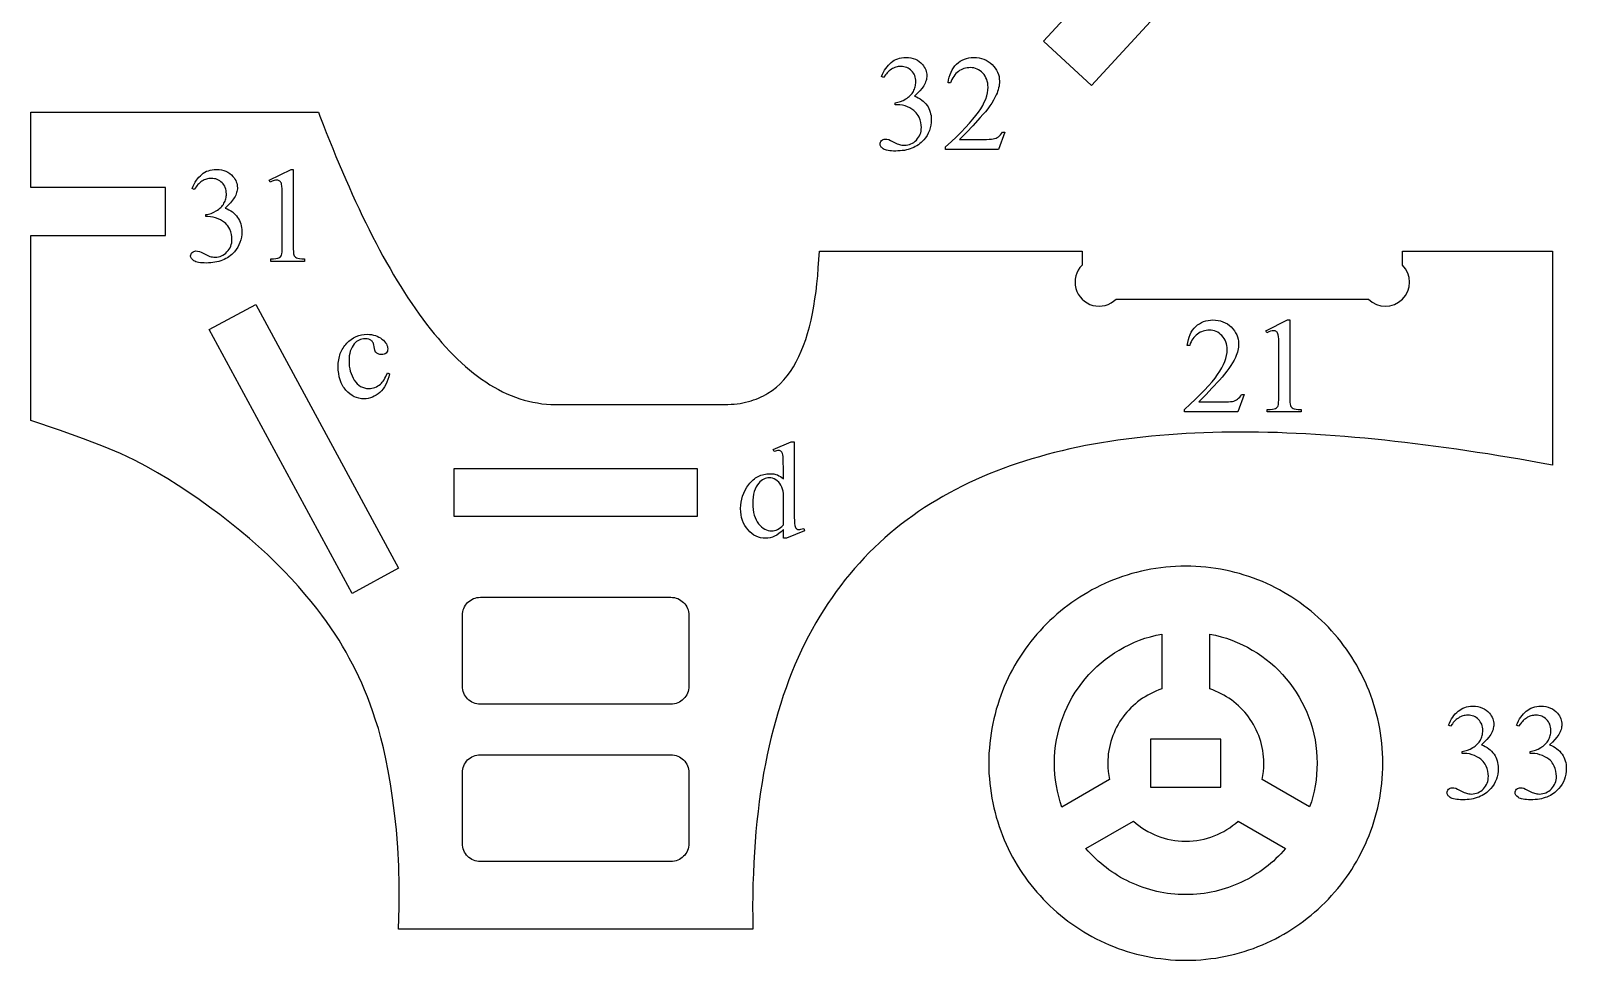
# Model space of a CAD drawing. Extents: x 9 to 960, y -397 to 558.
# Drawn here: x 649.2 to 802.6, y 150.6 to 243.5 of the extents above; entities that cross this region are included whole.
import ezdxf

# ---------------------------------------------------------------- set-up
doc = ezdxf.new("R2010")
doc.units = 0
doc.header["$MEASUREMENT"] = 0
for name, color, linetype in [('EXT', 1, 'CONTINUOUS'), ('INT', 5, 'CONTINUOUS'), ('TEXT', 18, 'CONTINUOUS')]:
    doc.layers.add(name, color=color, linetype=linetype)

msp = doc.modelspace()

# ---------------------------------------------------------------- linework, layer by layer
at = {"layer": 'EXT'}
for points in [[(755.15, 238), (750.37, 242.41), (761.49, 254.48), (757.96, 257.73), (746.84, 245.66), (742.49, 249.67), (747.34, 258.55), (747.34, 274.27), (744.28, 274.27), (744.28, 279.2), (748.25, 279.2), (748.25, 285.38), (753.63, 285.38), (753.63, 279.21), (759.32, 279.21), (759.32, 264.9), (776.72, 264.9), (776.72, 261.4)], [(764.58, 150.64), (765.08, 150.64), (765.59, 150.66), (766.09, 150.69), (766.59, 150.74), (767.08, 150.8), (767.57, 150.86), (768.06, 150.95), (768.54, 151.04), (769.02, 151.14), (769.49, 151.26), (769.96, 151.38), (770.42, 151.52), (770.88, 151.67), (771.34, 151.83), (771.79, 152), (772.23, 152.19), (772.67, 152.38), (773.1, 152.58), (773.53, 152.79), (773.95, 153.01), (774.37, 153.25), (774.78, 153.49), (775.18, 153.74), (775.57, 154), (775.96, 154.27), (776.35, 154.55), (776.72, 154.84), (777.09, 155.13), (777.45, 155.44), (777.8, 155.75), (778.15, 156.08), (778.49, 156.41), (778.82, 156.74), (779.14, 157.09), (779.45, 157.44), (779.76, 157.8), (780.05, 158.17), (780.34, 158.55), (780.62, 158.93), (780.89, 159.32), (781.15, 159.71), (781.4, 160.12), (781.65, 160.53), (781.88, 160.94), (782.1, 161.36), (782.31, 161.79), (782.52, 162.22), (782.71, 162.66), (782.89, 163.1), (783.06, 163.55), (783.22, 164.01), (783.37, 164.47), (783.51, 164.93), (783.63, 165.4), (783.75, 165.87), (783.85, 166.35), (783.95, 166.83), (784.03, 167.32), (784.1, 167.81), (784.15, 168.3), (784.2, 168.8), (784.23, 169.3), (784.25, 169.81), (784.26, 170.31), (784.25, 170.82), (784.23, 171.33), (784.2, 171.83), (784.15, 172.32), (784.1, 172.82), (784.03, 173.31), (783.95, 173.79), (783.85, 174.28), (783.75, 174.75), (783.63, 175.23), (783.51, 175.7), (783.37, 176.16), (783.22, 176.62), (783.06, 177.08), (782.89, 177.53), (782.71, 177.97), (782.52, 178.41), (782.31, 178.84), (782.1, 179.27), (781.88, 179.69), (781.65, 180.1), (781.4, 180.51), (781.15, 180.92), (780.89, 181.31), (780.62, 181.7), (780.34, 182.08), (780.05, 182.46), (779.76, 182.83), (779.45, 183.19), (779.14, 183.54), (778.82, 183.89), (778.49, 184.22), (778.15, 184.56), (777.8, 184.88), (777.45, 185.19), (777.09, 185.5), (776.72, 185.79), (776.35, 186.08), (775.96, 186.36), (775.57, 186.63), (775.18, 186.89), (774.78, 187.14), (774.37, 187.38), (773.95, 187.62), (773.53, 187.84), (773.1, 188.05), (772.67, 188.25), (772.23, 188.45), (771.79, 188.63), (771.34, 188.8), (770.88, 188.96), (770.42, 189.11), (769.96, 189.25), (769.49, 189.37), (769.02, 189.49), (768.54, 189.59), (768.06, 189.69), (767.57, 189.77), (767.08, 189.84), (766.59, 189.89), (766.09, 189.94), (765.59, 189.97), (765.08, 189.99), (764.58, 189.99), (764.07, 189.99), (763.56, 189.97), (763.06, 189.94), (762.57, 189.89), (762.07, 189.84), (761.58, 189.77), (761.1, 189.69), (760.61, 189.59), (760.14, 189.49), (759.66, 189.37), (759.19, 189.25), (758.73, 189.11), (758.27, 188.96), (757.82, 188.8), (757.37, 188.63), (756.92, 188.45), (756.48, 188.25), (756.05, 188.05), (755.62, 187.84), (755.2, 187.62), (754.79, 187.38), (754.38, 187.14), (753.98, 186.89), (753.58, 186.63), (753.19, 186.36), (752.81, 186.08), (752.43, 185.79), (752.07, 185.5), (751.7, 185.19), (751.35, 184.88), (751.01, 184.56), (750.67, 184.22), (750.34, 183.89), (750.02, 183.54), (749.7, 183.19), (749.4, 182.83), (749.1, 182.46), (748.81, 182.08), (748.53, 181.7), (748.26, 181.31), (748, 180.92), (747.75, 180.51), (747.51, 180.1), (747.28, 179.69), (747.05, 179.27), (746.84, 178.84), (746.64, 178.41), (746.45, 177.97), (746.27, 177.53), (746.09, 177.08), (745.93, 176.62), (745.79, 176.16), (745.65, 175.7), (745.52, 175.23), (745.4, 174.75), (745.3, 174.28), (745.21, 173.79), (745.13, 173.31), (745.06, 172.82), (745, 172.32), (744.96, 171.83), (744.92, 171.33), (744.91, 170.82), (744.9, 170.31), (744.91, 169.81), (744.92, 169.3), (744.96, 168.8), (745, 168.3), (745.06, 167.81), (745.13, 167.32), (745.21, 166.83), (745.3, 166.35), (745.4, 165.87), (745.52, 165.4), (745.65, 164.93), (745.79, 164.47), (745.93, 164.01), (746.09, 163.55), (746.27, 163.1), (746.45, 162.66), (746.64, 162.22), (746.84, 161.79), (747.05, 161.36), (747.28, 160.94), (747.51, 160.53), (747.75, 160.12), (748, 159.71), (748.26, 159.32), (748.53, 158.93), (748.81, 158.55), (749.1, 158.17), (749.4, 157.8), (749.7, 157.44), (750.02, 157.09), (750.34, 156.74), (750.67, 156.41), (751.01, 156.08), (751.35, 155.75), (751.7, 155.44), (752.07, 155.13), (752.43, 154.84), (752.81, 154.55), (753.19, 154.27), (753.58, 154), (753.98, 153.74), (754.38, 153.49), (754.79, 153.25), (755.2, 153.01), (755.62, 152.79), (756.05, 152.58), (756.48, 152.38), (756.92, 152.19), (757.37, 152), (757.82, 151.83), (758.27, 151.67), (758.73, 151.52), (759.19, 151.38), (759.66, 151.26), (760.14, 151.14), (760.61, 151.04), (761.1, 150.95), (761.58, 150.86), (762.07, 150.8), (762.57, 150.74), (763.06, 150.69), (763.56, 150.66), (764.07, 150.64)]]:
    msp.add_lwpolyline(points, close=True, dxfattribs=at)
msp.add_lwpolyline([(649.19, 204.53), (649.19, 223.01), (662.67, 223.01), (662.67, 227.81), (649.19, 227.81), (649.19, 235.32), (677.94, 235.32), (678.09, 234.92), (678.41, 234.1), (678.72, 233.29), (679.04, 232.49), (679.36, 231.7), (679.68, 230.92), (680.01, 230.14), (680.33, 229.38), (680.66, 228.62), (680.99, 227.87), (681.32, 227.14), (681.65, 226.41), (681.99, 225.69), (682.32, 224.98), (682.66, 224.29), (683, 223.6), (683.34, 222.92), (683.69, 222.26), (684.03, 221.6), (684.38, 220.96), (684.73, 220.33), (685.09, 219.71), (685.44, 219.1), (685.8, 218.5), (686.16, 217.92), (686.52, 217.34), (686.88, 216.78), (687.25, 216.23), (687.62, 215.7), (687.99, 215.17), (688.36, 214.66), (688.74, 214.16), (689.11, 213.68), (689.49, 213.21), (689.88, 212.75), (690.26, 212.31), (690.65, 211.88), (691.04, 211.46), (691.43, 211.06), (691.82, 210.68), (692.22, 210.3), (692.62, 209.95), (693.02, 209.6), (693.42, 209.28), (693.83, 208.96), (694.24, 208.67), (694.65, 208.39), (695.07, 208.12), (695.49, 207.87), (695.91, 207.64), (696.33, 207.42), (696.75, 207.22), (697.18, 207.04), (697.61, 206.87), (698.05, 206.72), (698.48, 206.58), (698.92, 206.47), (699.36, 206.37), (699.81, 206.29), (700.26, 206.22), (700.71, 206.18), (701.16, 206.15), (701.62, 206.14), (718.52, 206.14), (718.84, 206.15), (719.15, 206.16), (719.46, 206.18), (719.75, 206.21), (720.05, 206.25), (720.33, 206.3), (720.61, 206.36), (720.88, 206.43), (721.15, 206.5), (721.41, 206.59), (721.66, 206.68), (721.91, 206.78), (722.15, 206.89), (722.39, 207), (722.62, 207.13), (722.84, 207.26), (723.27, 207.55), (723.68, 207.87), (724.06, 208.22), (724.42, 208.6), (724.76, 209), (725.08, 209.44), (725.39, 209.91), (725.67, 210.4), (725.93, 210.92), (726.17, 211.46), (726.4, 212.03), (726.61, 212.62), (726.8, 213.24), (726.98, 213.89), (727.14, 214.55), (727.28, 215.24), (727.41, 215.95), (727.53, 216.68), (727.64, 217.43), (727.73, 218.2), (727.81, 218.99), (727.87, 219.79), (727.93, 220.62), (727.98, 221.46), (754.22, 221.46), (754.22, 220.05, 1), (757.61, 216.66), (782.82, 216.66, 1), (786.22, 220.05), (786.22, 221.46), (801.22, 221.46), (801.22, 200.09), (800.09, 200.29), (799.01, 200.48), (797.94, 200.67), (796.88, 200.85), (795.81, 201.03), (794.76, 201.2), (793.7, 201.36), (792.66, 201.52), (791.61, 201.67), (790.58, 201.82), (789.54, 201.96), (788.51, 202.09), (787.49, 202.22), (786.47, 202.34), (785.46, 202.46), (784.45, 202.57), (783.45, 202.67), (782.45, 202.77), (781.46, 202.86), (780.47, 202.94), (779.49, 203.02), (778.52, 203.09), (777.55, 203.15), (776.58, 203.21), (775.62, 203.25), (774.67, 203.29), (773.73, 203.33), (772.79, 203.35), (771.85, 203.37), (770.92, 203.38), (770, 203.39), (769.09, 203.38), (768.18, 203.37), (767.28, 203.35), (766.38, 203.32), (765.49, 203.28), (764.61, 203.24), (763.74, 203.19), (762.87, 203.12), (762, 203.05), (761.15, 202.98), (760.3, 202.89), (759.46, 202.79), (758.63, 202.69), (757.8, 202.57), (756.98, 202.45), (756.17, 202.32), (755.37, 202.18), (754.57, 202.03), (753.78, 201.87), (753, 201.7), (752.23, 201.52), (751.46, 201.34), (750.7, 201.14), (749.95, 200.93), (749.21, 200.71), (748.48, 200.49), (747.75, 200.25), (747.03, 200), (746.32, 199.75), (745.62, 199.48), (744.93, 199.2), (744.25, 198.91), (743.57, 198.62), (742.9, 198.31), (742.25, 197.99), (741.6, 197.66), (740.96, 197.31), (740.32, 196.96), (739.7, 196.6), (739.09, 196.22), (738.48, 195.84), (737.89, 195.44), (737.3, 195.03), (736.73, 194.61), (736.16, 194.18), (735.6, 193.74), (735.05, 193.28), (734.51, 192.82), (733.98, 192.34), (733.47, 191.85), (732.96, 191.35), (732.46, 190.83), (731.97, 190.3), (731.49, 189.76), (731.02, 189.21), (730.56, 188.65), (730.11, 188.07), (729.67, 187.48), (729.24, 186.88), (728.82, 186.27), (728.42, 185.64), (728.02, 185), (727.63, 184.35), (727.26, 183.68), (726.89, 183), (726.54, 182.31), (726.2, 181.6), (725.86, 180.88), (725.54, 180.14), (725.23, 179.4), (724.94, 178.64), (724.65, 177.86), (724.37, 177.07), (724.11, 176.27), (723.85, 175.45), (723.61, 174.62), (723.38, 173.77), (723.17, 172.91), (722.96, 172.04), (722.76, 171.15), (722.58, 170.25), (722.41, 169.33), (722.25, 168.4), (722.11, 167.45), (721.97, 166.49), (721.85, 165.51), (721.74, 164.51), (721.64, 163.51), (721.56, 162.48), (721.49, 161.44), (721.43, 160.39), (721.38, 159.32), (721.34, 158.23), (721.32, 157.13), (721.31, 156.02), (721.32, 154.88), (721.33, 153.73), (685.92, 153.73), (686, 155.94), (686.01, 158.04), (685.96, 160.03), (685.86, 161.9), (685.72, 163.67), (685.55, 165.32), (685.35, 166.85), (685.13, 168.27), (684.91, 169.56), (684.67, 170.75), (684.43, 171.84), (684.18, 172.84), (683.92, 173.77), (683.65, 174.63), (683.38, 175.44), (683.11, 176.2), (682.83, 176.93), (682.55, 177.63), (682.26, 178.3), (681.96, 178.95), (681.66, 179.59), (681.35, 180.21), (681.02, 180.81), (680.69, 181.42), (680.35, 182.02), (679.99, 182.62), (679.6, 183.22), (679.19, 183.84), (678.75, 184.46), (678.28, 185.11), (677.76, 185.78), (677.2, 186.48), (676.59, 187.21), (675.93, 187.96), (675.23, 188.74), (674.47, 189.53), (673.68, 190.33), (672.84, 191.15), (671.96, 191.96), (671.04, 192.77), (670.09, 193.57), (669.1, 194.36), (668.1, 195.14), (667.07, 195.9), (666.03, 196.64), (664.98, 197.35), (663.94, 198.04), (662.9, 198.7), (661.86, 199.33), (660.77, 199.95), (659.56, 200.58), (658.15, 201.24), (656.47, 201.94), (654.47, 202.71), (652.07, 203.56)], format="xyb", close=True, dxfattribs=at)
at = {"layer": 'INT'}
for points in [[(685.94, 189.78), (681.29, 187.26), (667.02, 213.62), (671.68, 216.13)], [(691.48, 194.94), (691.48, 199.74), (715.78, 199.74), (715.78, 194.94)], [(713.13, 176.21), (694.12, 176.21), (693.94, 176.22), (693.76, 176.25), (693.59, 176.29), (693.42, 176.35), (693.26, 176.43), (693.11, 176.52), (692.97, 176.62), (692.84, 176.74), (692.73, 176.87), (692.62, 177.01), (692.53, 177.16), (692.45, 177.32), (692.39, 177.49), (692.35, 177.66), (692.32, 177.84), (692.31, 178.02), (692.31, 185.08), (692.32, 185.26), (692.35, 185.44), (692.39, 185.62), (692.45, 185.78), (692.53, 185.94), (692.62, 186.09), (692.73, 186.23), (692.84, 186.36), (692.97, 186.48), (693.11, 186.58), (693.26, 186.67), (693.42, 186.75), (693.59, 186.81), (693.76, 186.86), (693.94, 186.88), (694.12, 186.89), (713.13, 186.89), (713.32, 186.88), (713.5, 186.86), (713.67, 186.81), (713.84, 186.75), (714, 186.67), (714.14, 186.58), (714.28, 186.48), (714.41, 186.36), (714.53, 186.23), (714.64, 186.09), (714.73, 185.94), (714.8, 185.78), (714.86, 185.62), (714.91, 185.44), (714.94, 185.26), (714.95, 185.08), (714.95, 178.02), (714.94, 177.84), (714.91, 177.66), (714.86, 177.49), (714.8, 177.32), (714.73, 177.16), (714.64, 177.01), (714.53, 176.87), (714.41, 176.74), (714.28, 176.62), (714.14, 176.52), (714, 176.43), (713.84, 176.35), (713.67, 176.29), (713.5, 176.25), (713.32, 176.22)], [(762.18, 183.21), (762.18, 177.73), (761.89, 177.63), (761.6, 177.51), (761.32, 177.39), (761.05, 177.26), (760.78, 177.12), (760.52, 176.96), (760.26, 176.8), (760.02, 176.63), (759.77, 176.45), (759.54, 176.25), (759.31, 176.06), (759.1, 175.85), (758.89, 175.63), (758.69, 175.41), (758.49, 175.18), (758.31, 174.94), (758.13, 174.69), (757.97, 174.44), (757.81, 174.18), (757.67, 173.91), (757.53, 173.64), (757.41, 173.36), (757.29, 173.08), (757.19, 172.79), (757.1, 172.5), (757.01, 172.2), (756.95, 171.89), (756.89, 171.59), (756.84, 171.27), (756.81, 170.96), (756.79, 170.64), (756.78, 170.31), (756.8, 169.9), (756.83, 169.49), (756.88, 169.08), (756.96, 168.69), (752.21, 165.94), (752.04, 166.46), (751.89, 166.99), (751.76, 167.52), (751.65, 168.07), (751.57, 168.62), (751.51, 169.18), (751.47, 169.74), (751.46, 170.31), (751.47, 170.91), (751.51, 171.5), (751.58, 172.09), (751.67, 172.66), (751.79, 173.23), (751.93, 173.79), (752.09, 174.34), (752.28, 174.88), (752.49, 175.41), (752.72, 175.92), (752.97, 176.43), (753.24, 176.92), (753.54, 177.4), (753.85, 177.86), (754.18, 178.31), (754.53, 178.75), (754.9, 179.17), (755.29, 179.57), (755.69, 179.96), (756.11, 180.33), (756.54, 180.68), (756.99, 181.01), (757.45, 181.33), (757.93, 181.62), (758.42, 181.9), (758.93, 182.15), (759.44, 182.39), (759.97, 182.6), (760.5, 182.79), (761.05, 182.95), (761.61, 183.09)], [(776.95, 165.95), (772.2, 168.69), (772.27, 169.08), (772.33, 169.49), (772.36, 169.9), (772.37, 170.31), (772.36, 170.64), (772.34, 170.96), (772.31, 171.27), (772.27, 171.59), (772.21, 171.89), (772.14, 172.2), (772.06, 172.5), (771.97, 172.79), (771.86, 173.08), (771.75, 173.36), (771.62, 173.64), (771.49, 173.91), (771.34, 174.18), (771.19, 174.44), (771.02, 174.69), (770.84, 174.94), (770.66, 175.18), (770.47, 175.41), (770.27, 175.63), (770.06, 175.85), (769.84, 176.06), (769.61, 176.26), (769.38, 176.45), (769.14, 176.63), (768.89, 176.8), (768.63, 176.96), (768.37, 177.12), (768.1, 177.26), (767.83, 177.39), (767.55, 177.51), (767.27, 177.63), (766.98, 177.73), (766.98, 183.21), (767.54, 183.09), (768.1, 182.95), (768.65, 182.79), (769.19, 182.6), (769.71, 182.38), (770.23, 182.15), (770.73, 181.9), (771.22, 181.62), (771.7, 181.33), (772.16, 181.01), (772.61, 180.68), (773.05, 180.33), (773.46, 179.96), (773.87, 179.57), (774.25, 179.17), (774.62, 178.75), (774.97, 178.31), (775.3, 177.86), (775.62, 177.4), (775.91, 176.92), (776.18, 176.43), (776.44, 175.92), (776.67, 175.41), (776.88, 174.88), (777.07, 174.34), (777.23, 173.79), (777.37, 173.23), (777.49, 172.66), (777.58, 172.09), (777.64, 171.5), (777.68, 170.91), (777.7, 170.31), (777.68, 169.74), (777.65, 169.18), (777.59, 168.62), (777.5, 168.07), (777.4, 167.52), (777.27, 166.99), (777.12, 166.46)], [(761.07, 167.92), (768.08, 167.92), (768.08, 172.72), (761.07, 172.72)], [(713.13, 160.49), (694.12, 160.49), (693.94, 160.5), (693.76, 160.52), (693.59, 160.57), (693.42, 160.63), (693.26, 160.71), (693.11, 160.8), (692.97, 160.9), (692.84, 161.02), (692.73, 161.15), (692.62, 161.29), (692.53, 161.44), (692.45, 161.6), (692.39, 161.76), (692.35, 161.94), (692.32, 162.12), (692.31, 162.3), (692.31, 169.36), (692.32, 169.54), (692.35, 169.72), (692.39, 169.89), (692.45, 170.06), (692.53, 170.22), (692.62, 170.37), (692.73, 170.51), (692.84, 170.64), (692.97, 170.76), (693.11, 170.86), (693.26, 170.95), (693.42, 171.03), (693.59, 171.09), (693.76, 171.13), (693.94, 171.16), (694.12, 171.17), (713.13, 171.17), (713.32, 171.16), (713.5, 171.13), (713.67, 171.09), (713.84, 171.03), (714, 170.95), (714.14, 170.86), (714.28, 170.76), (714.41, 170.64), (714.53, 170.51), (714.64, 170.37), (714.73, 170.22), (714.8, 170.06), (714.86, 169.89), (714.91, 169.72), (714.94, 169.54), (714.95, 169.36), (714.95, 162.3), (714.94, 162.12), (714.91, 161.94), (714.86, 161.76), (714.8, 161.6), (714.73, 161.44), (714.64, 161.29), (714.53, 161.15), (714.41, 161.02), (714.28, 160.9), (714.14, 160.8), (714, 160.71), (713.84, 160.63), (713.67, 160.57), (713.5, 160.52), (713.32, 160.5)], [(764.58, 162.52), (764.95, 162.53), (765.32, 162.56), (765.69, 162.6), (766.04, 162.66), (766.4, 162.74), (766.75, 162.83), (767.09, 162.94), (767.42, 163.06), (767.75, 163.2), (768.07, 163.35), (768.38, 163.51), (768.68, 163.69), (768.97, 163.88), (769.26, 164.09), (769.53, 164.3), (769.8, 164.53), (774.54, 161.79), (774.31, 161.53), (774.08, 161.28), (773.84, 161.03), (773.59, 160.79), (773.33, 160.55), (773.07, 160.32), (772.8, 160.1), (772.53, 159.89), (772.25, 159.68), (771.97, 159.48), (771.68, 159.29), (771.38, 159.1), (771.08, 158.92), (770.78, 158.75), (770.47, 158.59), (770.15, 158.44), (769.83, 158.29), (769.51, 158.16), (769.18, 158.03), (768.85, 157.91), (768.51, 157.8), (768.17, 157.7), (767.83, 157.6), (767.48, 157.52), (767.13, 157.44), (766.77, 157.38), (766.41, 157.32), (766.05, 157.28), (765.69, 157.24), (765.32, 157.22), (764.95, 157.2), (764.58, 157.2), (764.2, 157.2), (763.83, 157.22), (763.47, 157.24), (763.1, 157.28), (762.74, 157.32), (762.38, 157.38), (762.03, 157.44), (761.68, 157.52), (761.33, 157.6), (760.98, 157.7), (760.64, 157.8), (760.31, 157.91), (759.97, 158.03), (759.64, 158.16), (759.32, 158.29), (759, 158.44), (758.69, 158.59), (758.38, 158.75), (758.07, 158.92), (757.77, 159.1), (757.48, 159.29), (757.19, 159.48), (756.9, 159.68), (756.62, 159.89), (756.35, 160.1), (756.08, 160.32), (755.82, 160.55), (755.57, 160.79), (755.32, 161.03), (755.08, 161.27), (754.84, 161.53), (754.61, 161.79), (759.36, 164.53), (759.62, 164.3), (759.9, 164.09), (760.18, 163.88), (760.47, 163.69), (760.78, 163.51), (761.09, 163.35), (761.41, 163.2), (761.73, 163.06), (762.07, 162.94), (762.41, 162.83), (762.76, 162.74), (763.11, 162.66), (763.47, 162.6), (763.83, 162.56), (764.2, 162.53)]]:
    msp.add_lwpolyline(points, close=True, dxfattribs=at)
at = {"layer": 'TEXT'}
for points in [[(734.18, 238.9), (734.27, 239.12), (734.38, 239.33), (734.49, 239.52), (734.61, 239.7), (734.74, 239.87), (734.87, 240.03), (735, 240.17), (735.15, 240.3), (735.3, 240.42), (735.46, 240.52), (735.63, 240.6), (735.81, 240.67), (735.99, 240.73), (736.19, 240.77), (736.4, 240.79), (736.61, 240.8), (736.87, 240.78), (737.12, 240.75), (737.35, 240.7), (737.57, 240.62), (737.77, 240.52), (737.95, 240.4), (738.12, 240.26), (738.27, 240.09), (738.37, 239.96), (738.46, 239.83), (738.54, 239.69), (738.6, 239.55), (738.65, 239.41), (738.68, 239.26), (738.7, 239.12), (738.71, 238.97), (738.7, 238.85), (738.69, 238.72), (738.67, 238.6), (738.63, 238.48), (738.59, 238.35), (738.54, 238.22), (738.47, 238.1), (738.4, 237.97), (738.32, 237.84), (738.23, 237.72), (738.01, 237.46), (737.76, 237.2), (737.47, 236.94), (737.68, 236.85), (737.86, 236.76), (738.04, 236.66), (738.2, 236.54), (738.35, 236.42), (738.49, 236.3), (738.62, 236.16), (738.73, 236.01), (738.83, 235.86), (738.91, 235.7), (738.99, 235.53), (739.05, 235.35), (739.09, 235.17), (739.13, 234.99), (739.15, 234.79), (739.15, 234.59), (739.14, 234.3), (739.11, 234.03), (739.05, 233.76), (738.97, 233.5), (738.86, 233.25), (738.74, 233.01), (738.58, 232.78), (738.41, 232.57), (738.29, 232.43), (738.15, 232.3), (738.02, 232.19), (737.87, 232.08), (737.72, 231.98), (737.56, 231.89), (737.4, 231.8), (737.22, 231.73), (737.04, 231.66), (736.86, 231.61), (736.67, 231.56), (736.47, 231.52), (736.26, 231.49), (736.05, 231.47), (735.83, 231.46), (735.6, 231.45), (735.38, 231.45), (735.18, 231.46), (735, 231.48), (734.84, 231.51), (734.69, 231.54), (734.57, 231.58), (734.46, 231.62), (734.36, 231.68), (734.22, 231.79), (734.16, 231.85), (734.12, 231.91), (734.08, 231.97), (734.06, 232.03), (734.04, 232.1), (734.04, 232.16), (734.05, 232.25), (734.08, 232.34), (734.12, 232.42), (734.19, 232.5), (734.27, 232.56), (734.36, 232.61), (734.46, 232.64), (734.57, 232.65), (734.73, 232.63), (734.91, 232.59), (735.09, 232.52), (735.42, 232.35), (735.75, 232.18), (735.88, 232.13), (735.97, 232.1), (736.09, 232.07), (736.22, 232.05), (736.35, 232.03), (736.49, 232.03), (736.66, 232.04), (736.82, 232.06), (736.97, 232.1), (737.12, 232.16), (737.27, 232.23), (737.41, 232.32), (737.54, 232.43), (737.67, 232.55), (737.79, 232.69), (737.89, 232.83), (737.98, 232.97), (738.05, 233.13), (738.1, 233.28), (738.14, 233.45), (738.16, 233.62), (738.17, 233.79), (738.16, 234.05), (738.11, 234.31), (738.04, 234.57), (737.94, 234.82), (737.85, 234.99), (737.76, 235.14), (737.66, 235.27), (737.56, 235.38), (737.4, 235.51), (737.22, 235.63), (737.01, 235.75), (736.78, 235.86), (736.53, 235.96), (736.27, 236.02), (736.02, 236.06), (735.76, 236.08), (735.55, 236.08), (735.55, 236.28), (735.68, 236.3), (735.81, 236.32), (736.07, 236.4), (736.34, 236.51), (736.6, 236.65), (736.73, 236.73), (736.85, 236.82), (736.96, 236.91), (737.06, 237), (737.15, 237.09), (737.23, 237.19), (737.3, 237.3), (737.37, 237.4), (737.42, 237.52), (737.47, 237.63), (737.51, 237.75), (737.55, 237.86), (737.57, 237.99), (737.59, 238.11), (737.6, 238.24), (737.61, 238.37), (737.6, 238.53), (737.58, 238.69), (737.55, 238.84), (737.5, 238.98), (737.44, 239.12), (737.37, 239.24), (737.28, 239.36), (737.18, 239.47), (737.07, 239.57), (736.95, 239.66), (736.83, 239.73), (736.7, 239.79), (736.56, 239.83), (736.42, 239.87), (736.27, 239.89), (736.11, 239.89), (735.99, 239.89), (735.86, 239.88), (735.74, 239.85), (735.62, 239.82), (735.5, 239.79), (735.39, 239.74), (735.28, 239.68), (735.17, 239.62), (735.06, 239.54), (734.96, 239.46), (734.86, 239.37), (734.76, 239.27), (734.67, 239.17), (734.57, 239.05), (734.39, 238.79)], [(746.51, 233.34), (745.88, 231.61), (740.57, 231.61), (740.57, 231.86), (741.14, 232.38), (741.66, 232.88), (742.14, 233.35), (742.57, 233.8), (742.96, 234.22), (743.31, 234.62), (743.61, 235), (743.87, 235.35), (744.1, 235.68), (744.29, 236.01), (744.45, 236.33), (744.59, 236.64), (744.69, 236.95), (744.77, 237.25), (744.81, 237.54), (744.83, 237.82), (744.82, 238.03), (744.8, 238.23), (744.75, 238.42), (744.7, 238.6), (744.62, 238.77), (744.53, 238.94), (744.43, 239.09), (744.3, 239.23), (744.17, 239.36), (744.03, 239.47), (743.88, 239.57), (743.73, 239.64), (743.57, 239.7), (743.4, 239.75), (743.23, 239.77), (743.05, 239.78), (742.89, 239.77), (742.73, 239.76), (742.57, 239.73), (742.42, 239.68), (742.27, 239.63), (742.13, 239.56), (741.99, 239.48), (741.86, 239.39), (741.73, 239.29), (741.61, 239.18), (741.5, 239.05), (741.4, 238.91), (741.31, 238.77), (741.22, 238.61), (741.15, 238.44), (741.08, 238.25), (740.83, 238.25), (740.88, 238.55), (740.95, 238.83), (741.03, 239.09), (741.13, 239.34), (741.24, 239.57), (741.37, 239.77), (741.52, 239.97), (741.69, 240.14), (741.86, 240.29), (742.05, 240.43), (742.25, 240.54), (742.46, 240.63), (742.68, 240.7), (742.91, 240.75), (743.15, 240.79), (743.4, 240.8), (743.67, 240.78), (743.93, 240.75), (744.17, 240.7), (744.41, 240.62), (744.63, 240.52), (744.84, 240.4), (745.04, 240.26), (745.23, 240.09), (745.4, 239.91), (745.55, 239.72), (745.68, 239.53), (745.78, 239.33), (745.86, 239.11), (745.92, 238.9), (745.95, 238.67), (745.96, 238.43), (745.96, 238.26), (745.94, 238.09), (745.92, 237.92), (745.88, 237.75), (745.84, 237.58), (745.78, 237.41), (745.72, 237.24), (745.64, 237.07), (745.51, 236.8), (745.36, 236.52), (745.19, 236.24), (745, 235.96), (744.79, 235.67), (744.56, 235.38), (744.32, 235.09), (744.05, 234.79), (743.3, 233.98), (742.71, 233.34), (742.27, 232.89), (741.99, 232.61), (744.34, 232.61), (744.67, 232.62), (744.95, 232.63), (745.17, 232.64), (745.34, 232.67), (745.48, 232.7), (745.62, 232.75), (745.74, 232.81), (745.86, 232.88), (745.98, 232.97), (746.08, 233.08), (746.18, 233.2), (746.27, 233.34)], [(665.31, 227.72), (665.41, 227.94), (665.51, 228.15), (665.63, 228.34), (665.74, 228.53), (665.87, 228.69), (666, 228.85), (666.14, 228.99), (666.28, 229.12), (666.43, 229.24), (666.59, 229.34), (666.76, 229.43), (666.94, 229.49), (667.13, 229.55), (667.32, 229.59), (667.53, 229.61), (667.74, 229.62), (668.01, 229.61), (668.25, 229.57), (668.48, 229.52), (668.7, 229.44), (668.9, 229.34), (669.08, 229.22), (669.25, 229.08), (669.4, 228.91), (669.51, 228.78), (669.6, 228.65), (669.67, 228.51), (669.73, 228.37), (669.78, 228.23), (669.81, 228.09), (669.83, 227.94), (669.84, 227.79), (669.84, 227.67), (669.82, 227.55), (669.8, 227.42), (669.76, 227.3), (669.72, 227.17), (669.67, 227.05), (669.61, 226.92), (669.53, 226.79), (669.45, 226.67), (669.36, 226.54), (669.15, 226.28), (668.9, 226.02), (668.61, 225.76), (668.81, 225.68), (669, 225.58), (669.17, 225.48), (669.34, 225.37), (669.49, 225.25), (669.62, 225.12), (669.75, 224.98), (669.86, 224.83), (669.96, 224.68), (670.05, 224.52), (670.12, 224.35), (670.18, 224.18), (670.23, 223.99), (670.26, 223.81), (670.28, 223.61), (670.29, 223.41), (670.27, 223.13), (670.24, 222.85), (670.18, 222.58), (670.1, 222.32), (670, 222.07), (669.87, 221.84), (669.72, 221.61), (669.54, 221.39), (669.42, 221.25), (669.29, 221.13), (669.15, 221.01), (669, 220.9), (668.85, 220.8), (668.69, 220.71), (668.53, 220.63), (668.36, 220.55), (668.18, 220.49), (667.99, 220.43), (667.8, 220.38), (667.6, 220.34), (667.39, 220.31), (667.18, 220.29), (666.96, 220.28), (666.74, 220.27), (666.52, 220.28), (666.32, 220.29), (666.14, 220.3), (665.97, 220.33), (665.83, 220.36), (665.7, 220.4), (665.59, 220.45), (665.5, 220.5), (665.35, 220.61), (665.3, 220.67), (665.25, 220.73), (665.22, 220.79), (665.19, 220.86), (665.17, 220.92), (665.17, 220.98), (665.18, 221.08), (665.21, 221.16), (665.26, 221.25), (665.32, 221.32), (665.41, 221.39), (665.5, 221.43), (665.59, 221.46), (665.7, 221.47), (665.87, 221.45), (666.04, 221.41), (666.22, 221.34), (666.55, 221.17), (666.89, 221.01), (667.01, 220.95), (667.1, 220.92), (667.23, 220.89), (667.35, 220.87), (667.49, 220.86), (667.62, 220.85), (667.79, 220.86), (667.95, 220.88), (668.11, 220.92), (668.26, 220.98), (668.4, 221.06), (668.54, 221.15), (668.67, 221.25), (668.8, 221.37), (668.92, 221.51), (669.02, 221.65), (669.11, 221.8), (669.18, 221.95), (669.23, 222.11), (669.27, 222.27), (669.3, 222.44), (669.3, 222.62), (669.29, 222.88), (669.25, 223.13), (669.17, 223.39), (669.07, 223.64), (668.98, 223.81), (668.89, 223.97), (668.79, 224.09), (668.69, 224.2), (668.54, 224.33), (668.35, 224.46), (668.15, 224.57), (667.91, 224.68), (667.66, 224.78), (667.41, 224.85), (667.15, 224.89), (666.89, 224.9), (666.68, 224.9), (666.68, 225.1), (666.81, 225.12), (666.94, 225.15), (667.21, 225.23), (667.47, 225.34), (667.73, 225.48), (667.86, 225.56), (667.98, 225.64), (668.09, 225.73), (668.19, 225.82), (668.28, 225.92), (668.36, 226.02), (668.44, 226.12), (668.5, 226.23), (668.56, 226.34), (668.61, 226.45), (668.65, 226.57), (668.68, 226.69), (668.71, 226.81), (668.72, 226.93), (668.74, 227.06), (668.74, 227.19), (668.73, 227.36), (668.71, 227.51), (668.68, 227.66), (668.63, 227.81), (668.57, 227.94), (668.5, 228.07), (668.41, 228.18), (668.31, 228.29), (668.2, 228.39), (668.08, 228.48), (667.96, 228.55), (667.83, 228.61), (667.69, 228.66), (667.55, 228.69), (667.4, 228.71), (667.25, 228.72), (667.12, 228.71), (666.99, 228.7), (666.87, 228.68), (666.75, 228.65), (666.64, 228.61), (666.52, 228.56), (666.41, 228.5), (666.3, 228.44), (666.2, 228.37), (666.09, 228.29), (665.99, 228.19), (665.89, 228.1), (665.8, 227.99), (665.71, 227.87), (665.53, 227.61)], [(673.01, 228.55), (675.2, 229.62), (675.42, 229.62), (675.42, 222.02), (675.42, 221.68), (675.43, 221.4), (675.45, 221.2), (675.48, 221.08), (675.52, 220.99), (675.58, 220.91), (675.65, 220.85), (675.74, 220.79), (675.87, 220.75), (676.04, 220.71), (676.27, 220.69), (676.55, 220.68), (676.55, 220.43), (673.17, 220.43), (673.17, 220.68), (673.46, 220.69), (673.69, 220.71), (673.87, 220.74), (673.99, 220.79), (674.08, 220.84), (674.15, 220.9), (674.21, 220.97), (674.25, 221.05), (674.28, 221.17), (674.3, 221.37), (674.32, 221.65), (674.32, 222.02), (674.32, 226.88), (674.32, 227.32), (674.31, 227.68), (674.28, 227.95), (674.26, 228.14), (674.23, 228.24), (674.19, 228.32), (674.14, 228.39), (674.09, 228.45), (674.02, 228.49), (673.95, 228.52), (673.87, 228.54), (673.79, 228.55), (673.66, 228.54), (673.5, 228.5), (673.31, 228.43), (673.11, 228.34)], [(770.4, 207.13), (769.77, 205.4), (764.46, 205.4), (764.46, 205.64), (765.03, 206.16), (765.55, 206.66), (766.02, 207.13), (766.46, 207.58), (766.85, 208.01), (767.2, 208.41), (767.5, 208.78), (767.76, 209.13), (767.98, 209.47), (768.18, 209.8), (768.34, 210.12), (768.48, 210.43), (768.58, 210.73), (768.66, 211.03), (768.7, 211.32), (768.72, 211.61), (768.71, 211.82), (768.68, 212.02), (768.64, 212.21), (768.58, 212.39), (768.51, 212.56), (768.42, 212.72), (768.31, 212.87), (768.19, 213.02), (768.06, 213.14), (767.92, 213.26), (767.77, 213.35), (767.62, 213.43), (767.46, 213.49), (767.29, 213.53), (767.12, 213.56), (766.94, 213.57), (766.77, 213.56), (766.61, 213.54), (766.46, 213.51), (766.31, 213.47), (766.16, 213.41), (766.02, 213.35), (765.88, 213.27), (765.75, 213.18), (765.62, 213.08), (765.5, 212.96), (765.39, 212.84), (765.29, 212.7), (765.19, 212.55), (765.11, 212.39), (765.03, 212.22), (764.97, 212.04), (764.72, 212.04), (764.77, 212.34), (764.84, 212.62), (764.92, 212.88), (765.02, 213.12), (765.13, 213.35), (765.26, 213.56), (765.41, 213.75), (765.57, 213.92), (765.75, 214.08), (765.94, 214.21), (766.14, 214.32), (766.35, 214.42), (766.57, 214.49), (766.8, 214.54), (767.04, 214.57), (767.29, 214.58), (767.56, 214.57), (767.81, 214.54), (768.06, 214.48), (768.29, 214.41), (768.52, 214.31), (768.73, 214.19), (768.93, 214.04), (769.12, 213.88), (769.29, 213.7), (769.44, 213.51), (769.56, 213.31), (769.67, 213.11), (769.75, 212.9), (769.8, 212.68), (769.84, 212.45), (769.85, 212.22), (769.85, 212.05), (769.83, 211.88), (769.81, 211.71), (769.77, 211.54), (769.73, 211.36), (769.67, 211.19), (769.61, 211.02), (769.53, 210.85), (769.4, 210.58), (769.25, 210.31), (769.08, 210.03), (768.89, 209.74), (768.68, 209.46), (768.45, 209.17), (768.21, 208.87), (767.94, 208.58), (767.19, 207.76), (766.6, 207.13), (766.16, 206.67), (765.87, 206.4), (768.22, 206.4), (768.56, 206.4), (768.83, 206.41), (769.06, 206.43), (769.23, 206.45), (769.37, 206.48), (769.5, 206.53), (769.63, 206.59), (769.75, 206.67), (769.86, 206.76), (769.97, 206.86), (770.07, 206.99), (770.16, 207.13)], [(772.56, 213.51), (774.75, 214.58), (774.97, 214.58), (774.97, 206.98), (774.97, 206.64), (774.98, 206.37), (775, 206.17), (775.03, 206.04), (775.07, 205.95), (775.13, 205.88), (775.2, 205.81), (775.29, 205.75), (775.42, 205.71), (775.6, 205.68), (775.82, 205.65), (776.1, 205.64), (776.1, 205.4), (772.72, 205.4), (772.72, 205.64), (773.01, 205.65), (773.24, 205.68), (773.42, 205.71), (773.54, 205.75), (773.63, 205.8), (773.7, 205.86), (773.76, 205.93), (773.8, 206.01), (773.83, 206.13), (773.85, 206.33), (773.87, 206.62), (773.87, 206.98), (773.87, 211.84), (773.87, 212.29), (773.86, 212.65), (773.84, 212.92), (773.81, 213.1), (773.78, 213.2), (773.74, 213.29), (773.69, 213.36), (773.64, 213.41), (773.57, 213.46), (773.5, 213.49), (773.42, 213.51), (773.34, 213.51), (773.21, 213.5), (773.05, 213.46), (772.87, 213.4), (772.66, 213.31)], [(685.03, 209.2), (684.96, 208.91), (684.88, 208.63), (684.78, 208.38), (684.67, 208.14), (684.54, 207.91), (684.4, 207.71), (684.24, 207.52), (684.07, 207.35), (683.89, 207.2), (683.7, 207.07), (683.51, 206.96), (683.32, 206.87), (683.12, 206.79), (682.91, 206.74), (682.7, 206.71), (682.49, 206.7), (682.23, 206.72), (681.98, 206.76), (681.75, 206.83), (681.52, 206.92), (681.29, 207.04), (681.08, 207.19), (680.88, 207.37), (680.68, 207.57), (680.59, 207.68), (680.5, 207.8), (680.42, 207.92), (680.34, 208.05), (680.27, 208.18), (680.21, 208.31), (680.1, 208.6), (680.02, 208.9), (679.96, 209.22), (679.92, 209.56), (679.91, 209.92), (679.92, 210.27), (679.96, 210.61), (680.03, 210.92), (680.07, 211.07), (680.12, 211.22), (680.18, 211.37), (680.24, 211.5), (680.31, 211.64), (680.39, 211.77), (680.47, 211.9), (680.56, 212.02), (680.66, 212.14), (680.76, 212.25), (680.98, 212.46), (681.21, 212.64), (681.45, 212.8), (681.7, 212.92), (681.96, 213.02), (682.23, 213.09), (682.52, 213.13), (682.81, 213.15), (683.03, 213.14), (683.24, 213.12), (683.44, 213.08), (683.63, 213.03), (683.81, 212.96), (683.98, 212.88), (684.13, 212.79), (684.28, 212.67), (684.42, 212.55), (684.54, 212.43), (684.64, 212.31), (684.72, 212.19), (684.78, 212.07), (684.83, 211.94), (684.85, 211.82), (684.86, 211.69), (684.85, 211.57), (684.82, 211.46), (684.77, 211.36), (684.7, 211.28), (684.61, 211.21), (684.5, 211.16), (684.38, 211.13), (684.24, 211.12), (684.15, 211.13), (684.06, 211.14), (683.98, 211.16), (683.9, 211.19), (683.83, 211.22), (683.76, 211.27), (683.71, 211.32), (683.65, 211.38), (683.6, 211.46), (683.56, 211.58), (683.53, 211.73), (683.5, 211.91), (683.47, 212.09), (683.45, 212.17), (683.42, 212.25), (683.38, 212.32), (683.34, 212.39), (683.29, 212.45), (683.24, 212.5), (683.17, 212.55), (683.11, 212.59), (683.04, 212.63), (682.96, 212.65), (682.79, 212.69), (682.59, 212.7), (682.43, 212.7), (682.28, 212.67), (682.13, 212.63), (681.99, 212.58), (681.86, 212.51), (681.74, 212.43), (681.63, 212.33), (681.52, 212.21), (681.4, 212.04), (681.29, 211.86), (681.2, 211.67), (681.12, 211.46), (681.06, 211.24), (681.02, 211), (680.99, 210.75), (680.99, 210.49), (680.99, 210.23), (681.02, 209.97), (681.06, 209.71), (681.12, 209.47), (681.19, 209.23), (681.29, 209), (681.39, 208.78), (681.52, 208.57), (681.66, 208.38), (681.81, 208.21), (681.97, 208.06), (682.15, 207.95), (682.33, 207.86), (682.53, 207.79), (682.74, 207.75), (682.96, 207.74), (683.12, 207.75), (683.28, 207.77), (683.43, 207.8), (683.58, 207.85), (683.72, 207.91), (683.86, 207.99), (684, 208.08), (684.13, 208.18), (684.22, 208.27), (684.31, 208.37), (684.4, 208.48), (684.49, 208.61), (684.58, 208.76), (684.67, 208.92), (684.84, 209.29)], [(724.38, 193.65), (724.15, 193.43), (723.94, 193.25), (723.72, 193.1), (723.51, 192.98), (723.29, 192.89), (723.07, 192.83), (722.83, 192.79), (722.59, 192.78), (722.35, 192.79), (722.11, 192.83), (721.88, 192.9), (721.66, 192.99), (721.44, 193.1), (721.24, 193.25), (721.04, 193.42), (720.85, 193.61), (720.68, 193.83), (720.53, 194.06), (720.4, 194.3), (720.29, 194.56), (720.21, 194.84), (720.15, 195.13), (720.12, 195.43), (720.11, 195.75), (720.12, 196.08), (720.16, 196.39), (720.22, 196.7), (720.31, 197), (720.43, 197.3), (720.57, 197.59), (720.74, 197.87), (720.93, 198.14), (721.04, 198.28), (721.14, 198.4), (721.26, 198.51), (721.37, 198.62), (721.49, 198.72), (721.61, 198.81), (721.74, 198.89), (721.87, 198.96), (722.01, 199.02), (722.14, 199.08), (722.29, 199.12), (722.43, 199.16), (722.58, 199.19), (722.73, 199.21), (722.89, 199.23), (723.05, 199.23), (723.24, 199.22), (723.43, 199.2), (723.61, 199.16), (723.78, 199.1), (723.94, 199.03), (724.1, 198.94), (724.24, 198.84), (724.38, 198.72), (724.38, 199.84), (724.37, 200.31), (724.36, 200.68), (724.35, 200.95), (724.33, 201.12), (724.3, 201.23), (724.26, 201.32), (724.22, 201.39), (724.17, 201.45), (724.11, 201.48), (724.05, 201.51), (723.98, 201.53), (723.9, 201.53), (723.81, 201.53), (723.7, 201.51), (723.58, 201.47), (723.45, 201.43), (723.36, 201.66), (725.17, 202.4), (725.47, 202.4), (725.47, 195.37), (725.47, 194.89), (725.48, 194.51), (725.5, 194.24), (725.52, 194.07), (725.55, 193.96), (725.59, 193.87), (725.63, 193.8), (725.68, 193.74), (725.74, 193.7), (725.8, 193.67), (725.86, 193.65), (725.94, 193.65), (726.03, 193.66), (726.14, 193.68), (726.27, 193.71), (726.41, 193.76), (726.49, 193.53), (724.68, 192.78), (724.38, 192.78)], [(724.38, 194.11), (724.38, 197.25), (724.35, 197.47), (724.3, 197.68), (724.23, 197.88), (724.14, 198.07), (724.03, 198.24), (723.91, 198.39), (723.77, 198.52), (723.61, 198.63), (723.45, 198.71), (723.28, 198.77), (723.13, 198.81), (722.97, 198.82), (722.82, 198.81), (722.68, 198.79), (722.55, 198.74), (722.42, 198.69), (722.29, 198.61), (722.16, 198.52), (722.04, 198.42), (721.93, 198.29), (721.79, 198.11), (721.66, 197.91), (721.56, 197.69), (721.47, 197.44), (721.41, 197.18), (721.36, 196.9), (721.33, 196.6), (721.32, 196.28), (721.33, 195.95), (721.36, 195.65), (721.4, 195.36), (721.47, 195.09), (721.55, 194.85), (721.65, 194.62), (721.77, 194.41), (721.91, 194.22), (722.05, 194.06), (722.21, 193.91), (722.36, 193.79), (722.52, 193.69), (722.69, 193.61), (722.86, 193.55), (723.03, 193.52), (723.21, 193.51), (723.36, 193.52), (723.51, 193.55), (723.66, 193.59), (723.8, 193.66), (723.95, 193.74), (724.09, 193.85), (724.23, 193.97)], [(790.81, 174.11), (790.91, 174.33), (791.02, 174.54), (791.13, 174.74), (791.25, 174.92), (791.37, 175.09), (791.5, 175.24), (791.64, 175.39), (791.79, 175.52), (791.94, 175.63), (792.1, 175.73), (792.27, 175.82), (792.45, 175.89), (792.63, 175.94), (792.83, 175.98), (793.03, 176), (793.25, 176.01), (793.51, 176), (793.76, 175.97), (793.99, 175.91), (794.21, 175.83), (794.4, 175.74), (794.59, 175.61), (794.76, 175.47), (794.91, 175.31), (795.01, 175.17), (795.1, 175.04), (795.18, 174.9), (795.24, 174.76), (795.29, 174.62), (795.32, 174.48), (795.34, 174.33), (795.35, 174.19), (795.34, 174.06), (795.33, 173.94), (795.3, 173.81), (795.27, 173.69), (795.23, 173.56), (795.17, 173.44), (795.11, 173.31), (795.04, 173.19), (794.96, 173.06), (794.86, 172.93), (794.65, 172.67), (794.4, 172.42), (794.11, 172.15), (794.31, 172.07), (794.5, 171.97), (794.68, 171.87), (794.84, 171.76), (794.99, 171.64), (795.13, 171.51), (795.25, 171.37), (795.37, 171.23), (795.47, 171.07), (795.55, 170.91), (795.63, 170.74), (795.69, 170.57), (795.73, 170.39), (795.76, 170.2), (795.78, 170.01), (795.79, 169.8), (795.78, 169.52), (795.75, 169.24), (795.69, 168.97), (795.61, 168.71), (795.5, 168.47), (795.37, 168.23), (795.22, 168), (795.05, 167.78), (794.92, 167.65), (794.79, 167.52), (794.65, 167.4), (794.51, 167.29), (794.36, 167.19), (794.2, 167.1), (794.03, 167.02), (793.86, 166.94), (793.68, 166.88), (793.5, 166.82), (793.3, 166.77), (793.11, 166.74), (792.9, 166.7), (792.69, 166.68), (792.47, 166.67), (792.24, 166.67), (792.02, 166.67), (791.82, 166.68), (791.64, 166.7), (791.48, 166.72), (791.33, 166.75), (791.2, 166.79), (791.09, 166.84), (791, 166.89), (790.86, 167.01), (790.8, 167.06), (790.76, 167.12), (790.72, 167.19), (790.69, 167.25), (790.68, 167.31), (790.67, 167.38), (790.68, 167.47), (790.71, 167.56), (790.76, 167.64), (790.83, 167.71), (790.91, 167.78), (791, 167.82), (791.1, 167.85), (791.21, 167.86), (791.37, 167.85), (791.54, 167.81), (791.73, 167.73), (792.05, 167.56), (792.39, 167.4), (792.51, 167.35), (792.61, 167.32), (792.73, 167.28), (792.86, 167.26), (792.99, 167.25), (793.13, 167.24), (793.3, 167.25), (793.46, 167.28), (793.61, 167.32), (793.76, 167.37), (793.91, 167.45), (794.05, 167.54), (794.18, 167.64), (794.31, 167.77), (794.43, 167.9), (794.53, 168.04), (794.61, 168.19), (794.68, 168.34), (794.74, 168.5), (794.78, 168.66), (794.8, 168.83), (794.81, 169.01), (794.79, 169.27), (794.75, 169.53), (794.68, 169.78), (794.58, 170.03), (794.49, 170.21), (794.4, 170.36), (794.3, 170.49), (794.2, 170.59), (794.04, 170.72), (793.86, 170.85), (793.65, 170.96), (793.42, 171.08), (793.17, 171.17), (792.91, 171.24), (792.66, 171.28), (792.4, 171.29), (792.19, 171.29), (792.19, 171.49), (792.32, 171.51), (792.45, 171.54), (792.71, 171.62), (792.98, 171.73), (793.24, 171.87), (793.37, 171.95), (793.49, 172.03), (793.59, 172.12), (793.7, 172.21), (793.79, 172.31), (793.87, 172.41), (793.94, 172.51), (794.01, 172.62), (794.06, 172.73), (794.11, 172.84), (794.15, 172.96), (794.19, 173.08), (794.21, 173.2), (794.23, 173.32), (794.24, 173.45), (794.25, 173.58), (794.24, 173.75), (794.22, 173.91), (794.18, 174.06), (794.14, 174.2), (794.08, 174.33), (794, 174.46), (793.92, 174.58), (793.82, 174.69), (793.71, 174.79), (793.59, 174.87), (793.47, 174.94), (793.34, 175), (793.2, 175.05), (793.06, 175.08), (792.91, 175.1), (792.75, 175.11), (792.62, 175.1), (792.5, 175.09), (792.38, 175.07), (792.26, 175.04), (792.14, 175), (792.03, 174.95), (791.92, 174.9), (791.81, 174.83), (791.7, 174.76), (791.6, 174.68), (791.5, 174.59), (791.4, 174.49), (791.3, 174.38), (791.21, 174.26), (791.03, 174.01)], [(797.61, 174.11), (797.71, 174.33), (797.82, 174.54), (797.93, 174.74), (798.05, 174.92), (798.17, 175.09), (798.3, 175.24), (798.44, 175.39), (798.58, 175.52), (798.73, 175.63), (798.89, 175.73), (799.06, 175.82), (799.24, 175.89), (799.43, 175.94), (799.63, 175.98), (799.83, 176), (800.05, 176.01), (800.31, 176), (800.56, 175.97), (800.79, 175.91), (801, 175.83), (801.2, 175.74), (801.38, 175.61), (801.55, 175.47), (801.71, 175.31), (801.81, 175.17), (801.9, 175.04), (801.97, 174.9), (802.03, 174.76), (802.08, 174.62), (802.12, 174.48), (802.14, 174.33), (802.14, 174.19), (802.14, 174.06), (802.12, 173.94), (802.1, 173.81), (802.07, 173.69), (802.02, 173.56), (801.97, 173.44), (801.91, 173.31), (801.83, 173.19), (801.75, 173.06), (801.66, 172.93), (801.45, 172.67), (801.2, 172.42), (800.91, 172.15), (801.11, 172.07), (801.3, 171.97), (801.47, 171.87), (801.64, 171.76), (801.79, 171.64), (801.93, 171.51), (802.05, 171.37), (802.16, 171.23), (802.26, 171.07), (802.35, 170.91), (802.42, 170.74), (802.48, 170.57), (802.53, 170.39), (802.56, 170.2), (802.58, 170.01), (802.59, 169.8), (802.58, 169.52), (802.54, 169.24), (802.48, 168.97), (802.4, 168.71), (802.3, 168.47), (802.17, 168.23), (802.02, 168), (801.84, 167.78), (801.72, 167.65), (801.59, 167.52), (801.45, 167.4), (801.31, 167.29), (801.15, 167.19), (801, 167.1), (800.83, 167.02), (800.66, 166.94), (800.48, 166.88), (800.29, 166.82), (800.1, 166.77), (799.9, 166.74), (799.7, 166.7), (799.48, 166.68), (799.26, 166.67), (799.04, 166.67), (798.82, 166.67), (798.62, 166.68), (798.44, 166.7), (798.27, 166.72), (798.13, 166.75), (798, 166.79), (797.89, 166.84), (797.8, 166.89), (797.66, 167.01), (797.6, 167.06), (797.55, 167.12), (797.52, 167.19), (797.49, 167.25), (797.48, 167.31), (797.47, 167.38), (797.48, 167.47), (797.51, 167.56), (797.56, 167.64), (797.63, 167.71), (797.71, 167.78), (797.8, 167.82), (797.9, 167.85), (798, 167.86), (798.17, 167.85), (798.34, 167.81), (798.52, 167.73), (798.85, 167.56), (799.19, 167.4), (799.31, 167.35), (799.4, 167.32), (799.53, 167.28), (799.66, 167.26), (799.79, 167.25), (799.93, 167.24), (800.09, 167.25), (800.25, 167.28), (800.41, 167.32), (800.56, 167.37), (800.7, 167.45), (800.84, 167.54), (800.98, 167.64), (801.1, 167.77), (801.22, 167.9), (801.32, 168.04), (801.41, 168.19), (801.48, 168.34), (801.54, 168.5), (801.57, 168.66), (801.6, 168.83), (801.61, 169.01), (801.59, 169.27), (801.55, 169.53), (801.48, 169.78), (801.37, 170.03), (801.29, 170.21), (801.19, 170.36), (801.1, 170.49), (801, 170.59), (800.84, 170.72), (800.66, 170.85), (800.45, 170.96), (800.21, 171.08), (799.96, 171.17), (799.71, 171.24), (799.45, 171.28), (799.2, 171.29), (798.98, 171.29), (798.98, 171.49), (799.12, 171.51), (799.25, 171.54), (799.51, 171.62), (799.77, 171.73), (800.04, 171.87), (800.16, 171.95), (800.28, 172.03), (800.39, 172.12), (800.49, 172.21), (800.58, 172.31), (800.67, 172.41), (800.74, 172.51), (800.8, 172.62), (800.86, 172.73), (800.91, 172.84), (800.95, 172.96), (800.98, 173.08), (801.01, 173.2), (801.03, 173.32), (801.04, 173.45), (801.04, 173.58), (801.03, 173.75), (801.01, 173.91), (800.98, 174.06), (800.93, 174.2), (800.87, 174.33), (800.8, 174.46), (800.71, 174.58), (800.61, 174.69), (800.5, 174.79), (800.39, 174.87), (800.26, 174.94), (800.13, 175), (800, 175.05), (799.85, 175.08), (799.7, 175.1), (799.55, 175.11), (799.42, 175.1), (799.3, 175.09), (799.17, 175.07), (799.05, 175.04), (798.94, 175), (798.82, 174.95), (798.71, 174.9), (798.6, 174.83), (798.5, 174.76), (798.39, 174.68), (798.29, 174.59), (798.2, 174.49), (798.1, 174.38), (798.01, 174.26), (797.83, 174.01)]]:
    msp.add_lwpolyline(points, close=True, dxfattribs=at)

doc.saveas('drawing.dxf')
